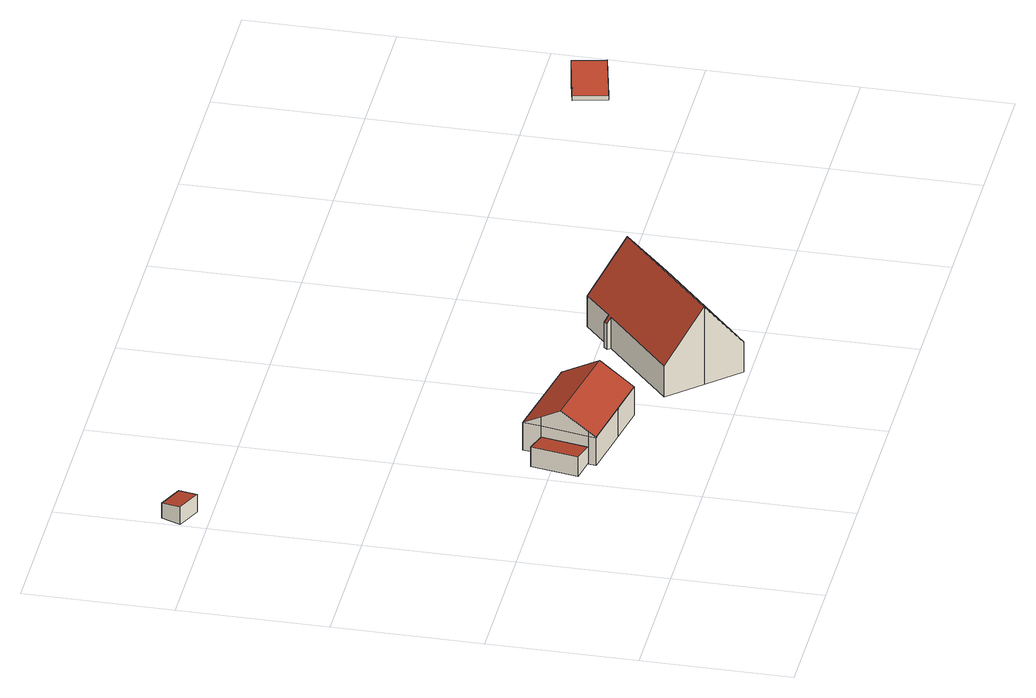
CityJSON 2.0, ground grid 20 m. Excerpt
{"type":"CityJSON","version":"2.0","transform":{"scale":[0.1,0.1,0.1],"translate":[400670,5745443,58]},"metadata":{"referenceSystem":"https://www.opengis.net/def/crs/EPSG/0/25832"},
"CityObjects":{
"building1":{"type":"Building","attributes":{"Gemeindeschluessel":"05558044","Geometrietyp2DReferenz":"3000","function":"31001_2700","roofType":"2100","measuredHeight":2.6},"geometry":[{"type":"Solid","lod":"2","boundaries":[[[[0,1,2,3]],[[4,5,1,0]],[[6,7,5,4]],[[3,2,7,6]],[[4,0,3,6]],[[1,5,7,2]]]],"semantics":{"surfaces":[{"type":"WallSurface"},{"type":"RoofSurface"},{"type":"GroundSurface"}],"values":[[0,0,0,0,1,2]]}}]},
"building2":{"type":"Building","attributes":{"Gemeindeschluessel":"05558044","Geometrietyp2DReferenz":"3000","function":"31001_2460","roofType":"2100","measuredHeight":2.97},"geometry":[{"type":"Solid","lod":"2","boundaries":[[[[8,9,10,11]],[[12,13,9,8]],[[14,15,13,12]],[[11,10,15,14]],[[12,8,11,14]],[[9,13,15,10]]]],"semantics":{"surfaces":[{"type":"WallSurface"},{"type":"RoofSurface"},{"type":"GroundSurface"}],"values":[[0,0,0,0,1,2]]}}]},
"building3":{"type":"Building","attributes":{"Gemeindeschluessel":"05558044","Geometrietyp2DReferenz":"3000","function":"31001_1000","roofType":"5000","measuredHeight":7.08},"address":[{"country":"Germany","locality":"Senden","thoroughfareNumber":"23a","thoroughfareName":"Venne"}],"geometry":[{"type":"Solid","lod":"2","boundaries":[[[[16,17,18,19]],[[20,21,17,16]],[[22,23,21,20]],[[24,25,23,22]],[[26,27,25,24]],[[28,29,27,26]],[[19,18,29,28]],[[30,31,32,33,34,35]],[[20,36,30,35,22]],[[31,30,36,16,19]],[[36,20,16]],[[34,33,26,24]],[[35,34,24,22]],[[33,32,28,26]],[[32,31,19,28]],[[17,21,23,25,27,29,18]]]],"semantics":{"surfaces":[{"type":"WallSurface"},{"type":"RoofSurface"},{"type":"GroundSurface"}],"values":[[0,0,0,0,0,0,0,1,1,0,0,0,0,0,0,2]]}}]},
"building4":{"type":"Building","attributes":{"Gemeindeschluessel":"05558044","Geometrietyp2DReferenz":"3000","function":"31001_1000","roofType":"3100","measuredHeight":11.58},"address":[{"country":"Germany","locality":"Senden","thoroughfareNumber":"23","thoroughfareName":"Venne"}],"geometry":[{"type":"Solid","lod":"2","boundaries":[[[[37,38,39,40]],[[41,42,38,37]],[[43,44,42,41]],[[45,46,44,43]],[[47,48,46,45]],[[49,50,48,47]],[[51,52,50,49]],[[53,54,52,51]],[[55,56,54,53]],[[40,39,56,55]],[[49,47,45,43,41,37,40,51]],[[55,53,51,40]],[[38,42,44,46,48,50,52,54,56,39]]]],"semantics":{"surfaces":[{"type":"WallSurface"},{"type":"RoofSurface"},{"type":"GroundSurface"}],"values":[[0,0,0,0,0,0,0,0,0,0,1,1,2]]}}]},
"building5":{"type":"Building","attributes":{"Gemeindeschluessel":"05558044","Geometrietyp2DReferenz":"3000","function":"31001_2700","roofType":"2100","measuredHeight":3.68},"geometry":[{"type":"Solid","lod":"2","boundaries":[[[[57,58,59,60]],[[61,62,58,57]],[[63,64,62,61]],[[60,59,64,63]],[[61,57,60,63]],[[58,62,64,59]]]],"semantics":{"surfaces":[{"type":"WallSurface"},{"type":"RoofSurface"},{"type":"GroundSurface"}],"values":[[0,0,0,0,1,2]]}}]}
},
"vertices":[
[36,620,35],[36,620,9],[47,646,9],[47,646,31],[2,635,35],[2,635,9],[13,661,31],[13,661,9],
[252,219,39],[252,219,15],[218,226,15],[218,226,44],[240,156,39],[240,156,15],[206,162,44],[206,162,15],
[252,219,55],[252,219,14],[240,156,14],[240,156,55],[256,244,55],[256,244,14],[384,220,55],[384,220,14],[366,122,55],[366,122,14],[312,132,55],[312,132,14],[238,145,55],[238,145,14],[247,193,84],[240,156,62],[238,145,56],[312,132,56],[366,122,56],[375,169,84],[252,219,69],
[421,95,56],[421,95,11],[460,51,11],[460,51,127],[521,184,57],[521,184,11],[517,188,49],[517,188,11],[521,193,49],[521,193,11],[526,188,57],[526,188,11],[566,224,57],[566,224,11],[605,180,127],[605,180,11],[644,137,57],[644,137,11],[499,8,56],[499,8,11],
[1107,307,14],[1107,307,8],[1142,316,8],[1142,316,45],[1097,352,14],[1097,352,8],[1132,360,45],[1132,360,8]
]}
